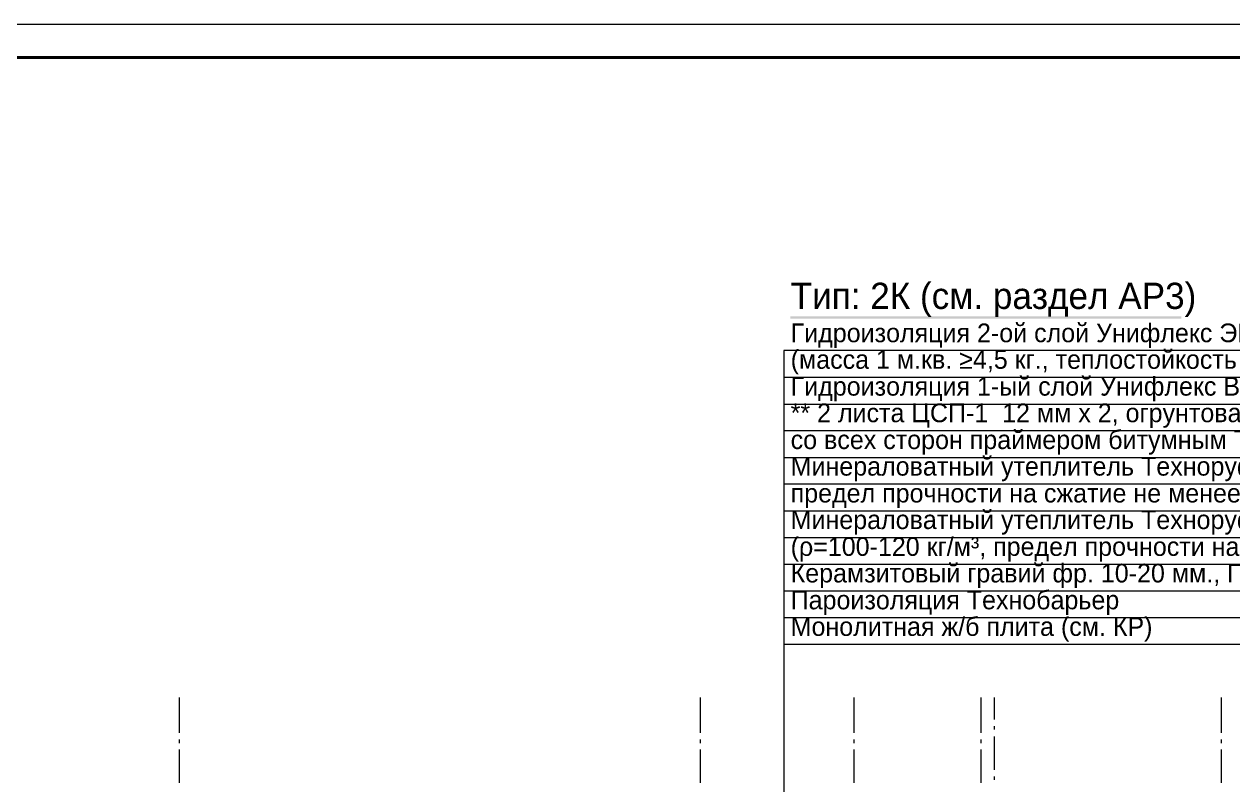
# Model space of a CAD drawing. Header units: millimetres. Extents: x -135211 to 49383, y -8033 to 228499.
# Drawn here: x -105773 to -87675, y 64665 to 76059 of the extents above; entities that cross this region are included whole.
import ezdxf

# ---------------------------------------------------------------- set-up
doc = ezdxf.new("R2010")
doc.units = ezdxf.units.MM
doc.layers.add('PDF _Геометрия', color=7, linetype='Continuous', true_color=0x1d1d1d)
doc.layers.add('PDF _Сплошная заливка', color=7, linetype='Continuous', true_color=0xffffff)
doc.layers.add('PDF _Текст', color=7, linetype='Continuous')

msp = doc.modelspace()

# ---------------------------------------------------------------- linework, layer by layer
at = {"layer": 'PDF _Геометрия', "color": 7, "lineweight": 18}
msp.add_lwpolyline([(-133207.6304183057, -8031.695598829233), (-133207.6304183057, 76058.68901655603), (45076.57221265367, 76058.68901655603)], dxfattribs=at)
at = {"layer": 'PDF _Геометрия', "color": 7, "lineweight": 40}
msp.add_lwpolyline([(-131209.583979415, 75559.17686692398), (44580.71092784949, 75559.17686692398), (44580.71092784949, -7533.461401820759), (-131209.583979415, -7533.461401820759)], dxfattribs=at)
at = {"layer": 'PDF _Геометрия', "color": 7, "lineweight": 9}
for points in [[(-76899.33534987678, 71169.49334642857), (-94398.84608607323, 71169.49334642857), (-94398.84608607323, 66771.333778236), (-94398.84608607323, 60773.0738089108)], [(-94398.84608607323, 70771.58478106756), (-76899.33534987678, 70771.58478106756)], [(-94398.84608607323, 70369.44314586226), (-76899.33534987678, 70369.44314586226)], [(-94398.84608607323, 69971.53458050125), (-76899.33534987678, 69971.53458050125)], [(-94398.84608607323, 69569.39294529596), (-76899.33534987678, 69569.39294529596)], [(-94398.84608607323, 69171.48437993493), (-76899.33534987678, 69171.48437993493)], [(-94398.84608607323, 68769.34274472964), (-76899.33534987678, 68769.34274472964)], [(-94398.84608607323, 68371.43417936862), (-76899.33534987678, 68371.43417936862)], [(-94398.84608607323, 67969.29254416333), (-76899.33534987678, 67969.29254416333)], [(-94398.84608607323, 67571.38397880232), (-76899.33534987678, 67571.38397880232)], [(-94398.84608607323, 67169.24234359701), (-76899.33534987678, 67169.24234359701)], [(-94398.84608607323, 66771.333778236), (-76899.33534987678, 66771.333778236)], [(-103444.9163432701, 65442.14984713642), (-103444.9163432701, 65975.51664751396)], [(-95647.60169013176, 65442.14984713642), (-95647.60169013176, 65975.51664751396)], [(-93344.81169485094, 65442.14984713642), (-93344.81169485094, 65975.51664751396)], [(-91444.16333477543, 65442.14984713642), (-91444.16333477543, 65975.51664751396)], [(-91245.20905209493, 65645.3371996612), (-91245.20905209493, 65975.51664751396)], [(-87846.05396714917, 65442.14984713642), (-87846.05396714917, 65975.51664751396)], [(-91245.20905209493, 65492.94668526762), (-91245.20905209493, 65543.7435233988)], [(-103444.9163432701, 65289.75933274284), (-103444.9163432701, 65344.7892407183)], [(-95647.60169013176, 65289.75933274284), (-95647.60169013176, 65344.7892407183)], [(-93344.81169485094, 65289.75933274284), (-93344.81169485094, 65344.7892407183)], [(-91444.16333477543, 65289.75933274284), (-91444.16333477543, 65344.7892407183)], [(-91245.20905209493, 64891.85076738182), (-91245.20905209493, 65391.35300900523)], [(-87846.05396714917, 65289.75933274284), (-87846.05396714917, 65344.7892407183)], [(-103444.9163432701, 64692.8964847013), (-103444.9163432701, 65192.39872632472)], [(-95647.60169013176, 64692.8964847013), (-95647.60169013176, 65192.39872632472)], [(-93344.81169485094, 64692.8964847013), (-93344.81169485094, 65192.39872632472)], [(-91444.16333477543, 64692.8964847013), (-91444.16333477543, 65192.39872632472)], [(-87846.05396714917, 64692.8964847013), (-87846.05396714917, 65192.39872632472)], [(-91245.20905209493, 64739.46025298823), (-91245.20905209493, 64790.25709111943)]]:
    msp.add_lwpolyline(points, dxfattribs=at)
at = {"layer": 'PDF _Сплошная заливка', "color": 7, "lineweight": 0, "transparency": 33554559}
msp.add_solid([(-94301.48547965512, 71681.69479758479), (-94301.48547965512, 71647.83023883066), (-88447.14988503496, 71681.69479758479), (-88447.14988503496, 71647.83023883066)], dxfattribs=at)

# ---------------------------------------------------------------- texts
at = {"layer": 'PDF _Текст', "attachment_point": 4, "style": ''}
for s, insert, char_height in [('Тип: 2К (см. раздел АР3)', (-94295.68492514826, 71930.33436076317), 393.1484823330473), ('Гидроизоляция 2-ой слой Унифлекс ЭКП серый сланец', (-94295.68492514826, 71392.7323374031), 280.2619680032936), ('(масса 1 м.кв. ≥4,5 кг., теплостойкость ≥90 °С)', (-94295.68492514826, 70994.80762350502), 280.2619680032936), ('Гидроизоляция 1-ый слой Унифлекс Вент ЭПВ  (масса 1 м.кв. ≥4 кг., теплостойкость ≥90 °С)', (-94295.68492514826, 70592.64983976269), 280.2619680032936), ('** 2 листа ЦСП-1  12 мм х 2, огрунтованные', (-94295.68492514826, 70194.72512586461), 280.2619680032936), ('со всех сторон праймером битумным Технониколь №1', (-94295.68492514826, 69792.56734212229), 280.2619680032936), ('Минераловатный утеплитель Техноруф В Экстра или аналог (ρ=155-185 кг/м.куб.,', (-94295.68492514826, 69394.64262822422), 280.2619680032936), ('предел прочности на сжатие не менее 65 кПа, λ=0,043 Вт/м.°С)', (-94295.68492514826, 68992.48592105102), 280.2619680032936), ('Минераловатный утеплитель Техноруф Н Оптима или аналог', (-94295.68492514826, 68594.56120715296), 280.2619680032936), ('(ρ=100-120 кг/м³, предел прочности на сжатие не менее 40 кПа, λ=0,041 Вт/м°С)', (-94295.68492514826, 68192.40342341062), 280.2619680032936), ('Керамзитовый гравий фр. 10-20 мм., П25, М250                       - 30 мм - проектн. отм.', (-94295.68492514826, 67794.47870951255), 280.2619680032936), ('Пароизоляция Технобарьер', (-94295.68492514826, 67392.32092577021), 280.2619680032936), ('Монолитная ж/б плита (см. КР)', (-94295.68492514826, 66994.39701929901), 280.2619680032936)]:
    msp.add_mtext(s, dxfattribs=dict(at, insert=insert, char_height=char_height))

doc.saveas('drawing.dxf')
